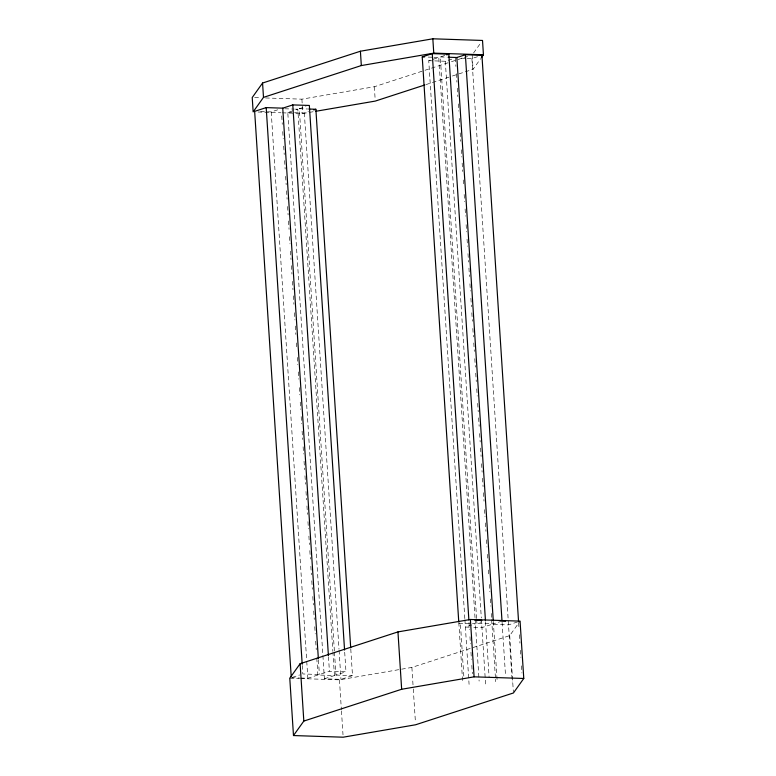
<?xml version="1.0" encoding="UTF-8"?>
<svg xmlns="http://www.w3.org/2000/svg" width="776" height="776" viewBox="0 0 776 776"><rect width="100%" height="100%" fill="white"/><g stroke="black" fill="none" stroke-linecap="round" stroke-linejoin="round"><path stroke-width="0.58" stroke-dasharray="3.88 2.91" d="M473.554 53.001L481.139 42.379M452.379 76.009L473.098 69.277L480.683 58.646M300.681 678.563L339.451 679.854L411.891 667.418L509.725 635.612L520.065 621.13M260.571 111.56L271.222 111.919L277.905 109.746M464.824 618.588L428.75 60.703L438.789 57.434L475.019 617.745M476.6 618.462L440.293 56.949L446.685 54.873M350.781 649.046L352.498 675.605L340.955 679.359L324.397 678.806L287.78 112.462L297.809 109.203L332.875 651.394M334.378 650.909L299.313 108.718L306.006 106.545M434.667 60.897L445.308 61.246L452.001 59.073M265.557 97.96L301.903 99.163L374.342 86.737L423.832 70.655M424.986 70.276L450.303 62.041M451.457 61.673L467.569 56.435M287.78 112.462L304.337 113.015L308.528 111.657M467.171 58.384L471.905 58.539L478.588 56.367M425.908 84.613L451.234 76.388M292.329 677.37L299.672 674.984M462.564 680.581L458.849 623.235L460.352 622.74L463.99 678.903M300.748 678.02L307.839 678.263L317.879 674.994L334.437 675.547L332.952 652.606M302.271 665.507L302.824 673.956L319.382 674.509L329.412 671.25L345.97 671.793L344.641 651.268M476.677 619.665L476.91 623.293L481.178 621.906M324.397 678.806L334.437 675.547M334.456 652.112L335.94 675.062L345.97 671.793M502.004 621.072L493.478 623.846L476.91 623.293M517.447 621.983L508.522 624.884L491.965 624.331L481.935 627.59L472.468 627.28M282.231 112.821L302.834 113.509L314.707 111.472M440.293 56.949L447.383 57.181M428.139 57.084L432.872 57.24M434.056 57.278L438.789 57.434M461.254 58.181L465.988 58.345M428.75 60.703L433.483 60.858M254.654 97.601L260.707 97.805M299.313 108.718L307.597 108.989M284.802 108.776L294.259 109.086M295.443 109.125L297.809 109.203M258.001 112.016L281.019 112.782M458.849 623.235L475.407 623.778L465.377 627.047L471.294 627.241M335.94 675.062L352.498 675.605M291.281 677.71L299.565 677.981M289.778 678.205L299.468 678.525M518.64 622.818L518.95 627.59M519.406 634.758L519.949 643.129M520.415 650.298L520.88 657.466M521.423 665.827L521.879 672.996M472.177 54.931L473.098 69.277M509.725 635.612L513.353 691.775M471.905 58.539L512.238 682.23M502.082 622.265L505.554 676.032M493.313 621.43L497.183 681.192M455.347 57.987L455.89 66.445M456.356 73.691L456.909 82.14M457.297 88.173L457.84 96.631M458.315 103.877L458.781 111.123M459.246 118.369L459.799 126.818M460.187 132.861L460.731 141.31M461.284 149.758L461.749 157.004M462.137 163.047L462.68 171.496M463.233 179.954L463.621 185.988M464.164 194.446L464.64 201.682M465.105 208.928L465.571 216.174M466.124 224.633L466.589 231.879M467.055 239.124L467.53 246.37M467.996 253.616L468.539 262.065M468.937 268.098L469.48 276.557M469.946 283.803L470.411 291.048M470.886 298.294L471.43 306.743M471.818 312.786L472.371 321.235M472.836 328.481L473.379 336.93M473.777 342.973L474.32 351.421M474.786 358.667L475.339 367.126M475.727 373.159L476.27 381.617M476.745 388.854L477.211 396.1M477.676 403.345L478.229 411.804M478.617 417.837L479.161 426.296M479.626 433.541L480.179 441.99M480.567 448.024L481.11 456.482M481.586 463.728L482.129 472.177M482.517 478.22L483.07 486.668M483.458 492.712L484.001 501.16M484.554 509.609L485.019 516.855M485.407 522.898L485.951 531.347M486.503 539.805L486.969 547.051M487.435 554.297L487.91 561.543M488.453 569.991L488.841 576.025M489.394 584.483L489.86 591.729M490.325 598.975L490.801 606.221M491.266 613.467L491.577 618.297M491.654 619.5L495.447 678.098M495.524 679.291L495.68 681.687M485.524 621.712L489.074 676.672M445.308 61.246L481.314 617.929M481.392 619.141L485.64 684.946M475.096 618.947L479.122 681.134M469.034 622.362L469.499 629.53M469.965 636.698L470.431 643.867M470.974 652.228L471.43 659.396M471.818 665.371L472.361 673.733M464.911 619.801L469.082 684.393M374.342 86.737L375.186 99.881M411.891 667.418L413.201 687.73M413.278 688.933L415.441 722.388M304.337 113.015L339.005 649.173M339.083 650.375L340.955 679.359M301.903 99.163L302.834 113.509M339.451 679.854L341.382 709.72M341.459 710.913L343.011 734.814M328.481 656.758L329.412 671.25M318.441 660.017L319.382 674.509M281.717 115.896L282.27 124.354M282.736 131.6L283.201 138.846M283.676 146.092L284.22 154.54M284.608 160.584L285.151 169.032M285.626 176.278L286.169 184.727M286.557 190.77L287.11 199.219M287.576 206.464L288.119 214.923M288.517 220.956L289.06 229.415M289.526 236.661L290.001 243.897M290.466 251.143L291.01 259.601M291.407 265.635L291.951 274.093M292.416 281.339L292.969 289.787M293.357 295.831L293.9 304.279M294.444 312.728L294.919 319.974M295.307 326.017L295.85 334.466M296.403 342.924L296.791 348.957M297.334 357.416L297.809 364.652M298.275 371.898L298.741 379.144M299.293 387.602L299.759 394.848M300.225 402.094L300.7 409.34M301.166 416.586L301.631 423.822M302.097 431.068L302.65 439.526M303.115 446.772L303.581 454.018M304.056 461.264L304.599 469.713M304.987 475.756L305.54 484.205M306.006 491.45L306.549 499.899M306.947 505.942L307.49 514.391M307.956 521.637L308.431 528.883M308.897 536.129L309.44 544.587M309.828 550.62L310.381 559.069M310.846 566.315L311.389 574.773M311.787 580.807L312.33 589.265M312.796 596.511L313.349 604.96M313.737 610.993L314.28 619.452M314.755 626.698L315.221 633.943M315.686 641.189L316.239 649.638M316.783 658.096L317.879 674.994M271.222 111.919L306.665 660.143M306.743 661.356L307.839 678.263"/><path stroke-width="1.16" d="M262.569 83.032L252.229 97.524L253.151 111.86L263.491 97.369L361.325 65.562L433.765 53.137L483.438 54.786L482.517 40.449L432.833 38.8L360.404 51.226L262.569 83.032L263.491 97.369M481.372 57.686L483.438 54.786L481.935 55.28L465.377 54.727L456.851 57.502L448.567 57.22M300.118 663.713L289.778 678.205L293.483 735.551L343.167 737.2L415.596 724.774L513.431 692.968L523.771 678.476L520.065 621.13L470.392 619.481L397.952 631.907L300.118 663.713L303.823 721.069L293.483 735.551M344.563 650.065L309.352 105.449L292.795 104.906L282.755 108.165L266.197 107.612L254.654 111.366L291.204 676.507M458.771 622.022L422.231 56.89L432.261 53.631L448.819 54.175L485.446 620.519M446.685 54.873L448.819 54.175M313.776 109.949L315.871 109.261L350.704 647.834M424.763 84.991L375.264 101.084L315.89 111.269M303.823 721.069L401.658 689.263L474.097 676.837L523.771 678.476M422.231 56.89L424.588 56.968M308.78 109.028L315.871 109.261M474.796 620.169L481.896 620.402M505.554 621.188L502.004 621.072L465.377 54.727M481.935 55.28L518.562 621.615M456.851 57.502L493.235 620.218M432.833 38.8L433.765 53.137M470.392 619.481L474.097 676.837M432.261 53.631L468.879 619.966M360.404 51.226L361.325 65.562M397.952 631.907L401.658 689.263M292.795 104.906L328.403 655.545M282.755 108.165L318.364 658.814M266.197 107.612L302.194 664.295"/></g></svg>
